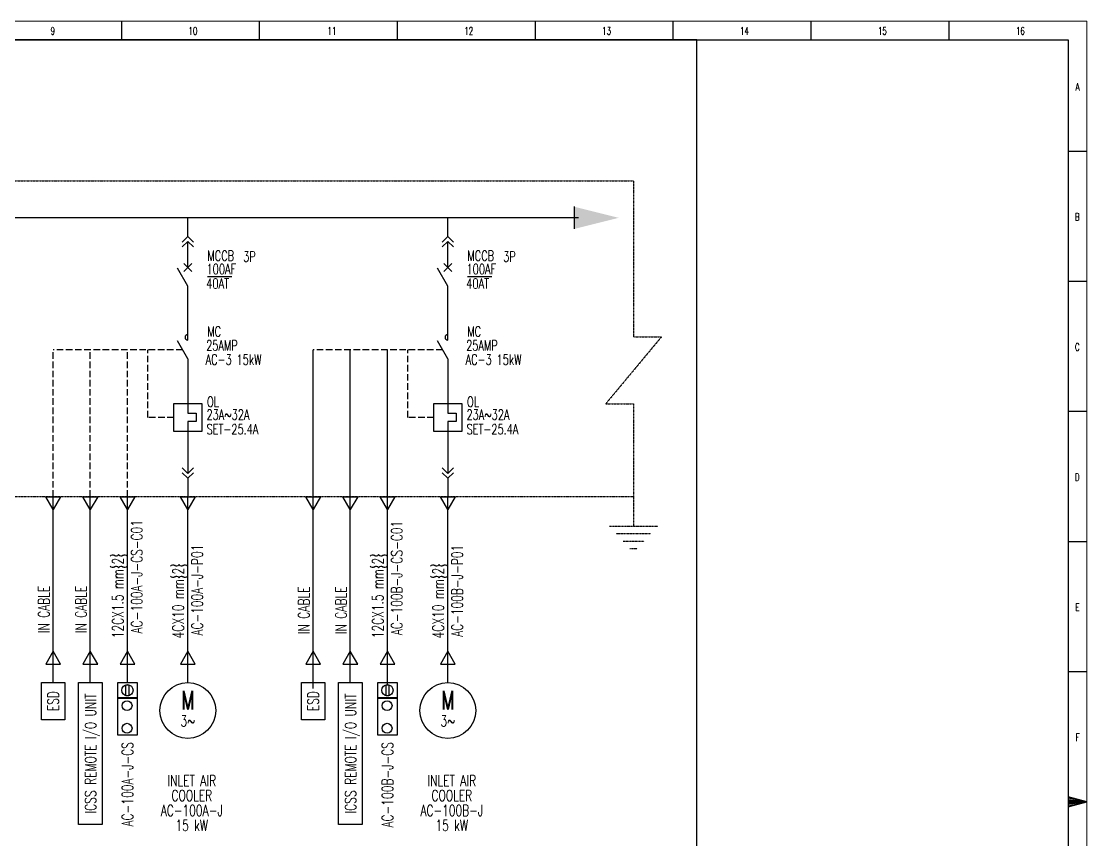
# Model space of a CAD drawing. Header units: millimetres. Extents: x 3292726 to 8935364, y 4222064 to 4817603.
# Drawn here: x 7569115 to 7974960, y 4506116 to 4817603 of the extents above; entities that cross this region are included whole.
import ezdxf
from ezdxf.enums import TextEntityAlignment as Align

# ---------------------------------------------------------------- set-up
doc = ezdxf.new("R2010")
doc.units = ezdxf.units.MM
doc.linetypes.add('DASH', pattern=[0.35, 0.25, -0.1])
doc.linetypes.add('JIS_02_0.7', pattern=[1.35, 0.75, -0.6])
for name, color, linetype in [('ELECTRICAL', 7, 'Continuous'), ('FREE-TEXT', 7, 'Continuous'), ('Label', 7, 'Continuous'), ('LGT1', 7, 'Continuous'), ('TEG BORDER', 7, 'Continuous')]:
    doc.layers.add(name, color=color, linetype=linetype)
doc.styles.add('HZTXT', font='simplexs.shx', dxfattribs={"width": 0.7, "bigfont": 'hztxt.shx'})
doc.styles.add('TEG BORDER', font='txt_qlt.shx', dxfattribs={"width": 0.7, "bigfont": 'hztxt.shx'})

# ---------------------------------------------------------------- blocks, each defined once
blk = doc.blocks.new('TEG BORDER A2')
for p, q in [((334.12, 420), (334.12, 415)), ((371.25, 420), (371.25, 415)), ((408.37, 420), (408.37, 415)), ((445.5, 420), (445.5, 415)), ((482.62, 420), (482.62, 415)), ((519.75, 420), (519.75, 415)), ((556.87, 420), (556.87, 415)), ((594, 385), (589, 385)), ((594, 350), (589, 350)), ((594, 315), (589, 315)), ((594, 280), (589, 280)), ((594, 245), (589, 245)), ((589, 210), (594, 210)), ((592.75, 210), (590.25, 210))]:
    blk.add_line(p, q)
at = {"linetype": 'Continuous'}
blk.add_line((489, 415), (5, 415), dxfattribs=at)
at = {"color": 5, "lineweight": 15}
blk.add_lwpolyline([(0, 420), (594, 420), (594, 0), (0, 0)], close=True, dxfattribs=at)
blk.add_lwpolyline([(5, 415), (589, 415), (589, 5), (5, 5)], close=True)
blk.add_lwpolyline([(594, 210), (589, 211.34), (589, 208.66), (594, 210), (589, 211), (589, 210.67), (594, 210), (589, 210.33), (589, 209.67), (594, 210), (589, 209.33), (589, 209), (594, 210)])
at = {"layer": 'TEG BORDER'}
blk.add_line((489, 116), (489, 415), dxfattribs=at)
at = {"char_height": 2, "width": 2, "style": 'TEG BORDER'}
for s, insert, attachment_point in [('9', (315.05, 418.41), 1), ('\\pi2.2204e-016;10', (352.17, 418.41), 1), ('\\pi0.3;11', (389.3, 418.41), 1), ('\\pi2.2204e-016;12', (426.42, 418.41), 1), ('\\pi2.2204e-016;13', (463.55, 418.41), 1), ('\\pi-0.033333;14', (500.67, 418.41), 1), ('\\pi2.2204e-016;15', (537.8, 418.41), 1), ('\\pi0.033333;16', (574.92, 418.41), 1), ('A', (592.09, 403.39), 3), ('B', (592.09, 368.39), 3), ('C', (592.09, 333.39), 3), ('D', (592.09, 298.39), 3), ('E', (592.09, 263.39), 3), ('F', (592.09, 228.39), 3)]:
    blk.add_mtext(s, dxfattribs=dict(at, insert=insert, attachment_point=attachment_point))

msp = doc.modelspace()

# ---------------------------------------------------------------- hatches: boundary and pattern name
at = {"layer": 'ELECTRICAL'}
h = msp.add_hatch(color=256, dxfattribs=at)
h.dxf.hatch_style = 1
h.paths.add_polyline_path([(7796678, 4742814), (7779701, 4738569), (7779701, 4747058)])

# ---------------------------------------------------------------- linework, layer by layer
at = {"lineweight": -3}
for p, q in [((7640005, 4720512), (7649280, 4720512)), ((7739050, 4720512), (7748325, 4720512))]:
    msp.add_line(p, q, dxfattribs=at)
at = {"color": 1, "linetype": 'JIS_02_0.7', "lineweight": -3, "ltscale": 20}
for p, q in [((7812950, 4697472), (7791726, 4672003)), ((7802338, 4697472), (7812950, 4697472)), ((7791726, 4672003), (7802338, 4672003)), ((7802338, 4636630), (7802338, 4625311)), ((7811535, 4625311), (7793141, 4625311)), ((7808941, 4622481), (7795735, 4622481)), ((7806347, 4619651), (7798329, 4619651)), ((7803753, 4616821), (7800923, 4616821))]:
    msp.add_line(p, q, dxfattribs=at)
msp.add_lwpolyline([(7802338, 4672003), (7802338, 4636630), (7165617, 4636630), (7165617, 4756900), (7802338, 4756900), (7802338, 4697472)], dxfattribs=at)
at = {"color": 6}
for points in [[(7590897, 4565883), (7599909, 4565883), (7599909, 4511893), (7590897, 4511893)], [(7689943, 4565883), (7698955, 4565883), (7698955, 4511893), (7689943, 4511893)]]:
    msp.add_lwpolyline(points, close=True, dxfattribs=at)
at = {"color": 3, "lineweight": -3}
for points in [[(7605841, 4565883), (7613264, 4565883), (7613264, 4560074), (7605841, 4560074)], [(7704887, 4565883), (7712310, 4565883), (7712310, 4560074), (7704887, 4560074)], [(7605841, 4560030), (7613264, 4560030), (7613264, 4545910), (7605841, 4545910)], [(7704887, 4560030), (7712310, 4560030), (7712310, 4545910), (7704887, 4545910)]]:
    msp.add_lwpolyline(points, close=True, dxfattribs=at)
for centre in [(7609402, 4557133), (7708448, 4557133), (7609402, 4548522), (7708448, 4548522)]:
    msp.add_circle(centre, 1888, dxfattribs=at)
at = {"layer": 'ELECTRICAL'}
for p, q in [((7779701, 4747058), (7779701, 4738569)), ((7781354, 4742750), (7171276, 4742750)), ((7632545, 4735676), (7632545, 4742750)), ((7731591, 4735676), (7731591, 4742750)), ((7630444, 4733574), (7632545, 4735676)), ((7630444, 4731735), (7632545, 4733836)), ((7634647, 4733574), (7632545, 4735676)), ((7634647, 4731735), (7632545, 4733836)), ((7632545, 4723932), (7632545, 4733836)), ((7729490, 4733574), (7731591, 4735676)), ((7729490, 4731735), (7731591, 4733836)), ((7733692, 4733574), (7731591, 4735676)), ((7733692, 4731735), (7731591, 4733836)), ((7731591, 4723932), (7731591, 4733836)), ((7631045, 4722431), (7634046, 4725432)), ((7634046, 4722431), (7631045, 4725432)), ((7730090, 4722431), (7733092, 4725432)), ((7733092, 4722431), (7730090, 4725432)), ((7632545, 4716857), (7628654, 4723596)), ((7731591, 4716857), (7727700, 4723596)), ((7632545, 4696270), (7632545, 4716857)), ((7731591, 4696270), (7731591, 4716857)), ((7632545, 4689195), (7628654, 4695934)), ((7731591, 4689195), (7727700, 4695934)), ((7680300, 4636630), (7680300, 4692565)), ((7694449, 4636630), (7694449, 4692565)), ((7708598, 4636630), (7708598, 4692565)), ((7632545, 4689195), (7632545, 4672145)), ((7731591, 4689195), (7731591, 4672145)), ((7632545, 4672145), (7632545, 4668431)), ((7731591, 4672145), (7731591, 4668431)), ((7632545, 4668431), (7635729, 4668431)), ((7635729, 4668431), (7635729, 4665247)), ((7731591, 4668431), (7734775, 4668431)), ((7734775, 4668431), (7734775, 4665247)), ((7635729, 4665247), (7632545, 4665247)), ((7632545, 4665247), (7632545, 4661533)), ((7734775, 4665247), (7731591, 4665247)), ((7731591, 4665247), (7731591, 4661533)), ((7632545, 4661533), (7632545, 4645544)), ((7731591, 4661533), (7731591, 4645544)), ((7630444, 4647645), (7632545, 4645544)), ((7634647, 4647645), (7632545, 4645544)), ((7729490, 4647645), (7731591, 4645544)), ((7733692, 4647645), (7731591, 4645544)), ((7630444, 4645806), (7632545, 4643705)), ((7634647, 4645806), (7632545, 4643705)), ((7632545, 4643705), (7632545, 4636630)), ((7729490, 4645806), (7731591, 4643705)), ((7733692, 4645806), (7731591, 4643705)), ((7731591, 4643705), (7731591, 4636630)), ((7581254, 4565883), (7581254, 4636630)), ((7595403, 4565883), (7595403, 4636630)), ((7609553, 4565883), (7609553, 4636630)), ((7632545, 4565883), (7632545, 4636630)), ((7680300, 4563619), (7680300, 4636630)), ((7694449, 4565883), (7694449, 4636630)), ((7708598, 4565121), (7708598, 4636630)), ((7731591, 4565883), (7731591, 4636630))]:
    msp.add_line(p, q, dxfattribs=at)
at = {"layer": 'ELECTRICAL', "linetype": 'DASH', "ltscale": 10000}
for p, q in [((7630600, 4692565), (7581254, 4692565)), ((7581254, 4636630), (7581254, 4692565)), ((7595403, 4636630), (7595403, 4692565)), ((7609553, 4636630), (7609553, 4692565)), ((7617335, 4666839), (7617335, 4692565)), ((7729645, 4692565), (7680300, 4692565)), ((7680300, 4636630), (7680300, 4692565)), ((7694449, 4636630), (7694449, 4692565)), ((7708598, 4636630), (7708598, 4692565)), ((7716380, 4666839), (7716380, 4692565)), ((7627239, 4666839), (7617335, 4666839)), ((7726285, 4666839), (7716380, 4666839))]:
    msp.add_line(p, q, dxfattribs=at)
at = {"layer": 'ELECTRICAL'}
for points in [[(7627239, 4672145), (7637851, 4672145), (7637851, 4661533), (7627239, 4661533)], [(7726285, 4672145), (7736897, 4672145), (7736897, 4661533), (7726285, 4661533)]]:
    msp.add_lwpolyline(points, close=True, dxfattribs=at)
for points in [[(7578424, 4636630), (7584084, 4636630), (7581254, 4631729), (7578424, 4636630)], [(7592574, 4636630), (7598233, 4636630), (7595403, 4631729), (7592574, 4636630)], [(7606723, 4636630), (7612383, 4636630), (7609553, 4631729), (7606723, 4636630)], [(7629716, 4636630), (7635375, 4636630), (7632545, 4631729), (7629716, 4636630)], [(7677470, 4636630), (7683129, 4636630), (7680300, 4631729), (7677470, 4636630)], [(7691619, 4636630), (7697279, 4636630), (7694449, 4631729), (7691619, 4636630)], [(7705768, 4636630), (7711428, 4636630), (7708598, 4631729), (7705768, 4636630)], [(7728761, 4636630), (7734421, 4636630), (7731591, 4631729), (7728761, 4636630)], [(7578424, 4572958), (7584084, 4572958), (7581254, 4577859), (7578424, 4572958)], [(7592574, 4572958), (7598233, 4572958), (7595403, 4577859), (7592574, 4572958)], [(7606723, 4572958), (7612383, 4572958), (7609553, 4577859), (7606723, 4572958)], [(7629716, 4572958), (7635375, 4572958), (7632545, 4577859), (7629716, 4572958)], [(7677470, 4572958), (7683129, 4572958), (7680300, 4577859), (7677470, 4572958)], [(7691619, 4572958), (7697279, 4572958), (7694449, 4577859), (7691619, 4572958)], [(7705768, 4572958), (7711428, 4572958), (7708598, 4577859), (7705768, 4572958)], [(7728761, 4572958), (7734421, 4572958), (7731591, 4577859), (7728761, 4572958)]]:
    msp.add_lwpolyline(points, dxfattribs=at)
at = {"layer": 'ELECTRICAL', "linetype": 'ByBlock', "lineweight": -3}
for points in [[(7585711, 4565883), (7585711, 4551734), (7576797, 4551734), (7576797, 4565883)], [(7684757, 4565883), (7684757, 4551734), (7675842, 4551734), (7675842, 4565883)]]:
    msp.add_lwpolyline(points, close=True, dxfattribs=at)
at = {"layer": 'ELECTRICAL', "lineweight": -3}
for centre in [(7632545, 4555271), (7731591, 4555271)]:
    msp.add_circle(centre, 10612, dxfattribs=at)
at = {"layer": 'ELECTRICAL'}
for centre in [(7632545, 4697331), (7731591, 4697331)]:
    msp.add_arc(centre, 1061, 90, 270, dxfattribs=at)
at = {"layer": 'FREE-TEXT', "color": 3}
for points in [[(7608995, 4565047), (7610113, 4565047), (7610113, 4560910), (7608995, 4560910)], [(7708041, 4565047), (7709158, 4565047), (7709158, 4560910), (7708041, 4560910)]]:
    msp.add_lwpolyline(points, close=True, dxfattribs=at)
for centre in [(7609554, 4562978), (7708599, 4562978)]:
    msp.add_circle(centre, 2143, dxfattribs=at)

# ---------------------------------------------------------------- block references
at = {"xscale": 1414.935625758965, "yscale": 1414.935625758965, "zscale": 1414.935625758965}
msp.add_blockref('TEG BORDER A2', (7134488, 4223330), dxfattribs=at)

# ---------------------------------------------------------------- texts
at = {"layer": 'ELECTRICAL', "lineweight": -3, "style": 'HZTXT', "width": 0.7}
for s, height, p in [('AC-100A-J-CS-C01', 4244.81, (7613090, 4606214)), ('AC-100B-J-CS-C01', 4244.81, (7712136, 4605685)), ('AC-100A-J-P01', 4244.81, (7636083, 4601103)), ('AC-100B-J-P01', 4244.81, (7735128, 4600809)), ('IN CABLE', 4244.8, (7577717, 4593721)), ('IN CABLE', 4244.8, (7591866, 4593721)), ('IN CABLE', 4244.8, (7676762, 4593407)), ('IN CABLE', 4244.8, (7690912, 4593407)), ('ESD', 4244.8, (7581254, 4558809)), ('ESD', 4244.8, (7680300, 4558809)), ('ICSS REMOTE I/O UNIT', 4244.81, (7595509, 4538907)), ('ICSS REMOTE I/O UNIT', 4244.81, (7694554, 4538907))]:
    msp.add_text(s, height=height, rotation=90, dxfattribs=at).set_placement(p, align=Align.MIDDLE_CENTER)
for s, p in [('12CX1.5 mm{2}', (7608014, 4582753)), ('12CX1.5 mm{2}', (7707059, 4582753)), ('4CX10 mm{2}', (7631007, 4582738)), ('4CX10 mm{2}', (7730052, 4582738))]:
    msp.add_text(s, height=4244.47, rotation=90, dxfattribs=at).set_placement(p)
for s, height, p in [('M', 7075, (7632545, 4559233)), ('M', 7075, (7731591, 4559233)), ('3~', 4244.8, (7632545, 4551309)), ('3~', 4244.8, (7731591, 4551309)), ('INLET AIR', 4244.8, (7634059, 4528554)), ('INLET AIR', 4244.8, (7733105, 4528554)), ('COOLER', 4244.8, (7634059, 4522894)), ('COOLER', 4244.8, (7733105, 4522894)), ('AC-100A-J', 4244.8, (7634059, 4517234)), ('AC-100B-J', 4244.8, (7733105, 4517234)), ('15 kW', 4244.8, (7634059, 4511575)), ('15 kW', 4244.8, (7733105, 4511575))]:
    msp.add_text(s, height=height, dxfattribs=at).set_placement(p, align=Align.MIDDLE_CENTER)
for s, p in [('AC-100A-J-CS', (7609553, 4543244)), ('AC-100B-J-CS', (7708598, 4543244))]:
    msp.add_text(s, height=4244.81, rotation=90, dxfattribs=at).set_placement(p, align=Align.MIDDLE_RIGHT)
at = {"layer": 'Label', "color": 7, "lineweight": -3, "style": 'HZTXT', "width": 0.7}
for p in [(7639687, 4721339), (7738732, 4721339)]:
    msp.add_text('100AF', height=3900, dxfattribs=at).set_placement(p)
at = {"layer": 'LGT1', "color": 7, "lineweight": -3, "style": 'HZTXT', "width": 0.7}
for s, p in [('MCCB', (7640000, 4726446)), ('3P', (7653631, 4726109)), ('MCCB', (7739045, 4726446)), ('3P', (7752677, 4726109)), ('40AT', (7639580, 4715857)), ('40AT', (7738626, 4715857)), ('MC', (7639984, 4697596)), ('MC', (7739030, 4697596)), ('25AMP', (7639522, 4692284)), ('25AMP', (7738567, 4692284)), ('AC-3 15kW', (7639313, 4686907)), ('AC-3 15kW', (7738359, 4686907)), ('OL', (7639856, 4670838)), ('OL', (7738902, 4670838)), ('23A~32A', (7639648, 4665948)), ('23A~32A', (7738693, 4665948)), ('SET-25.4A', (7639648, 4660402)), ('SET-25.4A', (7738693, 4660402))]:
    msp.add_text(s, height=3900, dxfattribs=at).set_placement(p)

doc.saveas('drawing.dxf')
